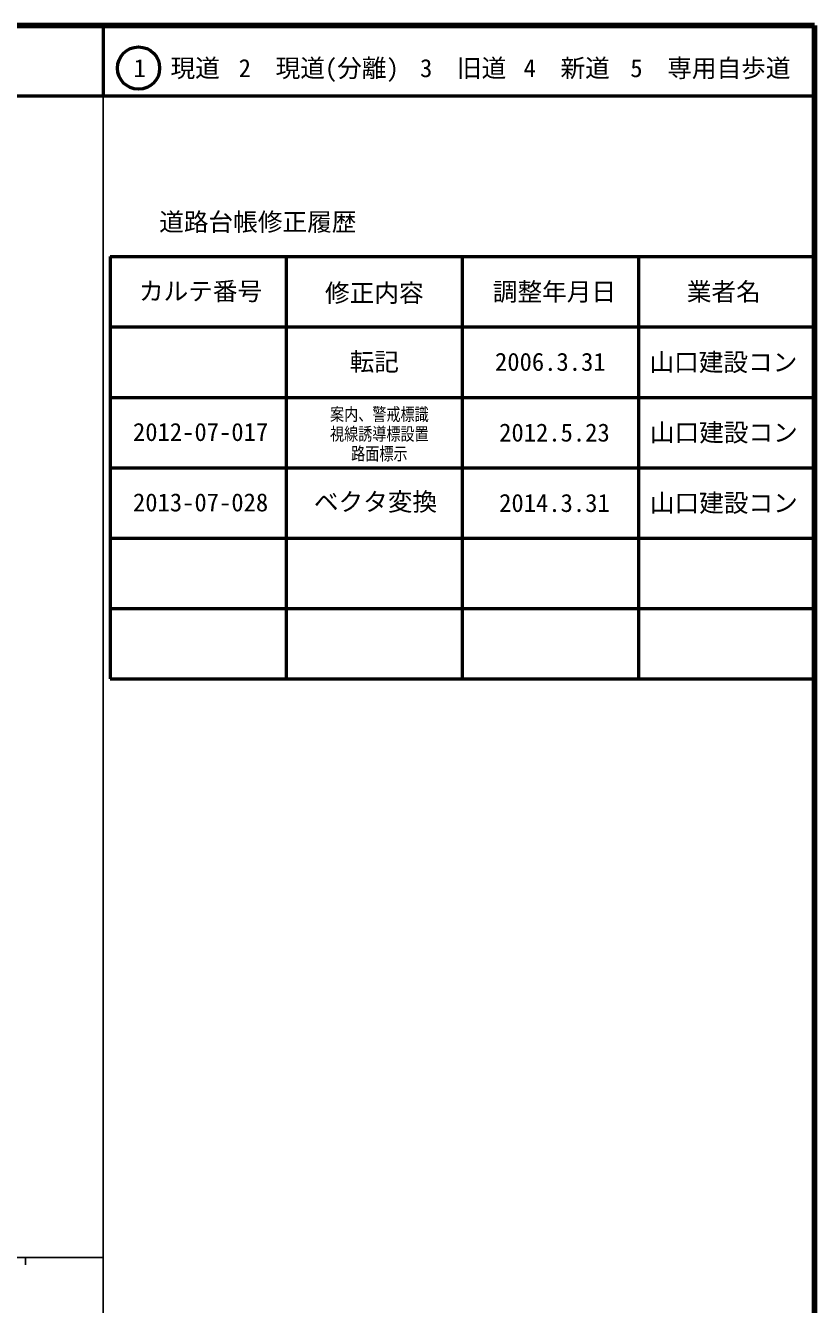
# Model space of a CAD drawing. Units: millimetres on the paper, enlarged 1000 times. Extents: x 40000 to 680000, y 20000 to 380000.
# Drawn here: x 567993 to 680000, y 198357 to 380000 of the extents above; entities that cross this region are included whole.
import ezdxf
from ezdxf.enums import TextEntityAlignment as Align

# ---------------------------------------------------------------- set-up
doc = ezdxf.new("R2010")
doc.units = ezdxf.units.MM
doc.header["$LTSCALE"] = 1000
for name, color, linetype, lineweight in [('M-TTL', 2, 'Continuous', 140), ('M-TTL-BAND', 7, 'Continuous', 25), ('M-TTL-FRAM', 2, 'Continuous', 50), ('M-TTL-LINE', 7, 'Continuous', 50)]:
    doc.layers.add(name, color=color, linetype=linetype, lineweight=lineweight)
doc.layers.add('M-TTL-TXT', color=7, linetype='Continuous')
doc.styles.add('ＭＳ ゴシック', font='')
doc.styles.get('ＭＳ ゴシック').set_extended_font_data('MS Gothic')

msp = doc.modelspace()

# ---------------------------------------------------------------- linework, layer by layer
at = {"layer": 'M-TTL'}
for p, q in [((680000, 380000), (40000, 380000)), ((680000, 20000), (680000, 380000))]:
    msp.add_line(p, q, dxfattribs=at)
at = {"layer": 'M-TTL-BAND'}
for p, q in [((579000, 20000), (579000, 370000)), ((40000, 205000), (579000, 205000)), ((568000, 205000), (568000, 204000))]:
    msp.add_line(p, q, dxfattribs=at)
at = {"layer": 'M-TTL-FRAM'}
for p, q in [((580000, 347197), (580000, 287197)), ((580000, 347197), (680000, 347197)), ((580000, 287197), (680000, 287197))]:
    msp.add_line(p, q, dxfattribs=at)
at = {"layer": 'M-TTL-LINE'}
for p, q in [((579000, 380000), (579000, 370000)), ((40000, 370000), (680000, 370000)), ((605000, 347197), (605000, 287197)), ((630000, 347197), (630000, 287197)), ((655000, 347197), (655000, 287197)), ((580000, 337197), (680000, 337197)), ((580000, 327197), (680000, 327197)), ((580000, 317197), (680000, 317197)), ((580000, 307197), (680000, 307197)), ((580000, 297197), (680000, 297197))]:
    msp.add_line(p, q, dxfattribs=at)
msp.add_circle((584031, 373958), 3000, dxfattribs=at)

# ---------------------------------------------------------------- texts
at = {"layer": 'M-TTL-TXT', "style": 'ＭＳ ゴシック'}
for s, p in [('1\u3000現道', (589448, 373958)), ('2\u3000現道(分離)', (609619, 373958)), ('3\u3000旧道', (630121, 373958)), ('4\u3000新道', (644824, 373958)), ('5\u3000専用自歩道', (665228, 373958)), ('道路台帳修正履歴', (600968, 352113)), ('カルテ番号', (592839, 342277)), ('修正内容', (617509, 342023)), ('調整年月日', (643089, 342197)), ('業者名', (667134, 342197)), ('転記', (617500, 332245)), ('2006.3.31', (642500, 332245)), ('山口建設コン', (667077, 332189)), ('2012-07-017', (592839, 322277)), ('2012.5.23', (643089, 322197)), ('山口建設コン', (667134, 322197)), ('2013-07-028', (592839, 312277)), ('ベクタ変換', (617672, 312359)), ('2014.3.31', (643089, 312197)), ('山口建設コン', (667134, 312197))]:
    msp.add_text(s, height=2566, dxfattribs=at).set_placement(p, align=Align.MIDDLE_CENTER)
at = {"layer": 'M-TTL-TXT', "style": 'ＭＳ ゴシック', "width": 0.8}
for s, p in [('案内、警戒標識', (618227, 324796)), ('視線誘導標設置', (618227, 321996)), ('路面標示', (618227, 319196))]:
    msp.add_text(s, height=1833, dxfattribs=at).set_placement(p, align=Align.MIDDLE_CENTER)

doc.saveas('drawing.dxf')
